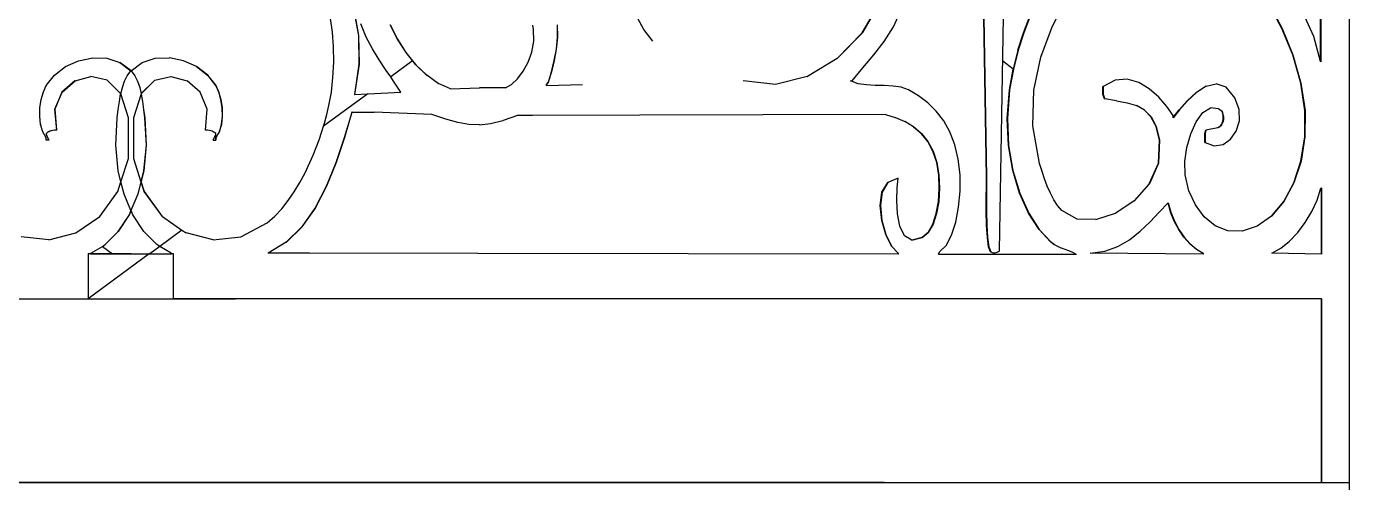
# Model space of a CAD drawing. Header units: inches. Extents: x 1397 to 20304, y -27267 to -746.
# Drawn here: x 14240.91 to 14258.23, y -23861.76 to -23855.78 of the extents above; entities that cross this region are included whole.
import ezdxf

# ---------------------------------------------------------------- set-up
doc = ezdxf.new("R2010")
doc.units = ezdxf.units.IN
doc.header["$LTSCALE"] = 17
doc.header["$MEASUREMENT"] = 0
doc.layers.add('25 BOT BAR', color=12, linetype='Continuous', lineweight=25)

msp = doc.modelspace()

# ---------------------------------------------------------------- linework, layer by layer
for p, q in [((14258.234, -23861.759), (14258.234, -23837.759)), ((14257.854, -23856.24), (14257.859, -23848.022)), ((14257.861, -23848.022), (14257.856, -23856.248)), ((14253.649, -23858.722), (14253.727, -23854.184)), ((14253.478, -23857.756), (14253.433, -23855.019)), ((14253.436, -23855.019), (14253.481, -23857.756)), ((14251.854, -23855.865), (14252.1, -23855.444)), ((14252.102, -23855.444), (14251.856, -23855.865)), ((14254.34, -23855.789), (14254.522, -23855.427)), ((14257.349, -23855.81), (14257.179, -23855.492)), ((14257.181, -23855.492), (14257.351, -23855.81)), ((14244.916, -23855.857), (14244.888, -23855.676)), ((14245.195, -23855.554), (14245.257, -23855.901)), ((14245.259, -23855.901), (14245.197, -23855.554)), ((14248.992, -23855.823), (14248.865, -23855.591)), ((14252.263, -23855.786), (14252.364, -23855.564)), ((14253.965, -23855.865), (14254.048, -23855.649)), ((14254.051, -23855.649), (14253.967, -23855.865)), ((14257.767, -23855.915), (14257.604, -23855.56)), ((14244.931, -23856.051), (14244.916, -23855.857)), ((14245.356, -23855.921), (14245.285, -23855.746)), ((14245.67, -23855.763), (14245.765, -23855.949)), ((14245.767, -23855.949), (14245.673, -23855.763)), ((14247.55, -23855.824), (14247.539, -23855.765)), ((14247.554, -23855.974), (14247.55, -23855.824)), ((14247.86, -23855.763), (14247.861, -23855.922)), ((14247.863, -23855.922), (14247.863, -23855.763)), ((14249.112, -23855.975), (14248.992, -23855.823)), ((14252.14, -23855.979), (14252.263, -23855.786)), ((14254.191, -23856.186), (14254.34, -23855.789)), ((14257.349, -23855.81), (14257.351, -23855.81)), ((14257.49, -23856.155), (14257.349, -23855.81)), ((14257.351, -23855.81), (14257.492, -23856.155)), ((14245.257, -23855.901), (14245.259, -23855.901)), ((14245.257, -23855.901), (14245.264, -23856.276)), ((14245.266, -23856.276), (14245.259, -23855.901)), ((14245.438, -23856.077), (14245.356, -23855.921)), ((14245.765, -23855.949), (14245.767, -23855.949)), ((14245.765, -23855.949), (14245.877, -23856.125)), ((14245.88, -23856.125), (14245.767, -23855.949)), ((14247.528, -23856.118), (14247.554, -23855.974)), ((14247.861, -23855.922), (14247.846, -23856.078)), ((14247.848, -23856.078), (14247.863, -23855.922)), ((14247.861, -23855.922), (14247.863, -23855.922)), ((14251.523, -23856.204), (14251.854, -23855.865)), ((14251.856, -23855.865), (14251.525, -23856.204)), ((14251.854, -23855.865), (14251.856, -23855.865)), ((14252.003, -23856.155), (14252.14, -23855.979)), ((14253.891, -23856.095), (14253.965, -23855.865)), ((14253.967, -23855.865), (14253.894, -23856.095)), ((14253.965, -23855.865), (14253.967, -23855.865)), ((14257.854, -23856.24), (14257.767, -23855.915)), ((14241.592, -23856.231), (14241.776, -23856.192)), ((14241.778, -23856.192), (14241.776, -23856.192)), ((14241.778, -23856.192), (14241.96, -23856.198)), ((14241.962, -23856.198), (14241.96, -23856.198)), ((14241.962, -23856.198), (14242.131, -23856.254)), ((14242.423, -23856.254), (14242.595, -23856.198)), ((14242.595, -23856.198), (14242.779, -23856.192)), ((14242.779, -23856.192), (14242.781, -23856.192)), ((14242.963, -23856.231), (14242.781, -23856.192)), ((14244.933, -23856.252), (14244.931, -23856.051)), ((14245.526, -23856.221), (14245.438, -23856.077)), ((14245.877, -23856.125), (14245.88, -23856.125)), ((14245.877, -23856.125), (14245.965, -23856.234)), ((14246.008, -23856.285), (14245.88, -23856.125)), ((14247.48, -23856.251), (14247.528, -23856.118)), ((14247.846, -23856.078), (14247.818, -23856.23)), ((14247.82, -23856.23), (14247.848, -23856.078)), ((14247.846, -23856.078), (14247.848, -23856.078)), ((14251.523, -23856.204), (14251.135, -23856.437)), ((14251.523, -23856.204), (14251.525, -23856.204)), ((14251.86, -23856.324), (14252.003, -23856.155)), ((14253.891, -23856.095), (14253.83, -23856.344)), ((14253.894, -23856.095), (14253.832, -23856.344)), ((14253.891, -23856.095), (14253.894, -23856.095)), ((14254.099, -23856.618), (14254.191, -23856.186)), ((14257.49, -23856.155), (14257.492, -23856.155)), ((14257.596, -23856.526), (14257.49, -23856.155)), ((14257.492, -23856.155), (14257.598, -23856.526)), ((14241.275, -23856.419), (14241.42, -23856.308)), ((14241.42, -23856.308), (14241.592, -23856.231)), ((14242.133, -23856.254), (14242.131, -23856.254)), ((14242.131, -23856.254), (14242.277, -23856.365)), ((14242.278, -23856.364), (14242.133, -23856.254)), ((14242.229, -23856.429), (14242.277, -23856.365)), ((14242.277, -23856.365), (14242.278, -23856.365)), ((14242.278, -23856.364), (14242.423, -23856.254)), ((14242.278, -23856.365), (14242.278, -23856.364)), ((14242.278, -23856.365), (14242.326, -23856.429)), ((14242.963, -23856.231), (14242.965, -23856.231)), ((14243.134, -23856.308), (14242.965, -23856.231)), ((14243.134, -23856.308), (14243.136, -23856.308)), ((14243.134, -23856.308), (14243.28, -23856.419)), ((14243.282, -23856.419), (14243.136, -23856.308)), ((14244.922, -23856.452), (14244.933, -23856.252)), ((14245.264, -23856.276), (14245.205, -23856.673)), ((14245.207, -23856.673), (14245.266, -23856.276)), ((14245.264, -23856.276), (14245.266, -23856.276)), ((14245.62, -23856.359), (14245.526, -23856.221)), ((14245.679, -23856.444), (14245.62, -23856.359)), ((14245.965, -23856.234), (14245.679, -23856.444)), ((14245.965, -23856.234), (14246.006, -23856.285)), ((14246.006, -23856.285), (14246.008, -23856.285)), ((14246.006, -23856.285), (14246.148, -23856.421)), ((14246.15, -23856.421), (14246.008, -23856.285)), ((14247.338, -23856.467), (14247.414, -23856.369)), ((14247.414, -23856.369), (14247.48, -23856.251)), ((14247.782, -23856.375), (14247.74, -23856.512)), ((14247.743, -23856.512), (14247.784, -23856.375)), ((14247.818, -23856.23), (14247.782, -23856.375)), ((14247.782, -23856.375), (14247.784, -23856.375)), ((14247.784, -23856.375), (14247.82, -23856.23)), ((14247.818, -23856.23), (14247.82, -23856.23)), ((14251.719, -23856.497), (14251.86, -23856.324)), ((14253.831, -23856.34), (14253.692, -23856.236)), ((14253.781, -23856.614), (14253.83, -23856.344)), ((14253.832, -23856.344), (14253.783, -23856.614)), ((14253.83, -23856.344), (14253.832, -23856.344)), ((14257.856, -23856.248), (14257.854, -23856.24)), ((14241.13, -23856.639), (14241.167, -23856.556)), ((14241.167, -23856.556), (14241.275, -23856.419)), ((14241.543, -23856.495), (14241.372, -23856.644)), ((14241.374, -23856.644), (14241.545, -23856.495)), ((14241.545, -23856.495), (14241.543, -23856.495)), ((14241.545, -23856.495), (14241.753, -23856.436)), ((14241.966, -23856.485), (14241.753, -23856.436)), ((14242.142, -23856.66), (14241.966, -23856.485)), ((14242.164, -23856.582), (14242.192, -23856.501)), ((14242.192, -23856.501), (14242.229, -23856.429)), ((14242.326, -23856.429), (14242.362, -23856.501)), ((14242.362, -23856.501), (14242.391, -23856.582)), ((14242.589, -23856.485), (14242.412, -23856.66)), ((14242.415, -23856.66), (14242.591, -23856.485)), ((14242.589, -23856.485), (14242.591, -23856.485)), ((14242.591, -23856.485), (14242.801, -23856.436)), ((14242.801, -23856.436), (14243.011, -23856.495)), ((14243.182, -23856.644), (14243.011, -23856.495)), ((14243.28, -23856.419), (14243.282, -23856.419)), ((14243.28, -23856.419), (14243.387, -23856.556)), ((14243.389, -23856.556), (14243.282, -23856.419)), ((14243.387, -23856.556), (14243.425, -23856.639)), ((14243.387, -23856.556), (14243.389, -23856.556)), ((14243.427, -23856.639), (14243.389, -23856.556)), ((14244.901, -23856.643), (14244.922, -23856.452)), ((14245.716, -23856.498), (14245.679, -23856.444)), ((14245.811, -23856.644), (14245.716, -23856.498)), ((14246.148, -23856.421), (14246.15, -23856.421)), ((14246.301, -23856.529), (14246.15, -23856.421)), ((14246.301, -23856.529), (14246.303, -23856.529)), ((14246.461, -23856.6), (14246.303, -23856.529)), ((14247.18, -23856.585), (14247.258, -23856.541)), ((14247.258, -23856.541), (14247.338, -23856.467)), ((14247.74, -23856.512), (14247.718, -23856.541)), ((14247.718, -23856.541), (14247.718, -23856.556)), ((14247.718, -23856.541), (14247.72, -23856.541)), ((14247.718, -23856.556), (14247.72, -23856.556)), ((14247.72, -23856.541), (14247.743, -23856.512)), ((14247.72, -23856.556), (14247.72, -23856.541)), ((14247.72, -23856.556), (14248.19, -23856.545)), ((14247.74, -23856.512), (14247.743, -23856.512)), ((14250.716, -23856.543), (14250.294, -23856.497)), ((14251.133, -23856.437), (14250.716, -23856.543)), ((14251.133, -23856.437), (14251.135, -23856.437)), ((14251.798, -23856.532), (14251.697, -23856.497)), ((14251.697, -23856.497), (14251.719, -23856.497)), ((14251.908, -23856.549), (14251.798, -23856.532)), ((14252.024, -23856.555), (14251.908, -23856.549)), ((14252.141, -23856.558), (14252.024, -23856.555)), ((14255.165, -23856.486), (14255.006, -23856.57)), ((14255.165, -23856.486), (14255.167, -23856.486)), ((14255.322, -23856.472), (14255.167, -23856.486)), ((14255.322, -23856.472), (14255.324, -23856.472)), ((14255.473, -23856.515), (14255.324, -23856.472)), ((14255.611, -23856.598), (14255.473, -23856.515)), ((14256.358, -23856.564), (14256.487, -23856.533)), ((14256.487, -23856.533), (14256.489, -23856.533)), ((14256.487, -23856.533), (14256.488, -23856.534)), ((14256.617, -23856.577), (14256.489, -23856.533)), ((14257.649, -23856.885), (14257.596, -23856.526)), ((14257.596, -23856.526), (14257.598, -23856.526)), ((14257.598, -23856.526), (14257.651, -23856.885)), ((14241.102, -23856.739), (14241.13, -23856.639)), ((14241.372, -23856.644), (14241.279, -23856.866)), ((14241.281, -23856.866), (14241.374, -23856.644)), ((14241.374, -23856.644), (14241.372, -23856.644)), ((14242.125, -23856.767), (14242.142, -23856.671)), ((14242.144, -23856.665), (14242.142, -23856.66)), ((14242.142, -23856.671), (14242.144, -23856.665)), ((14242.144, -23856.665), (14242.164, -23856.582)), ((14242.244, -23856.98), (14242.144, -23856.665)), ((14242.411, -23856.665), (14242.31, -23856.98)), ((14242.391, -23856.582), (14242.411, -23856.665)), ((14242.412, -23856.661), (14242.411, -23856.665)), ((14242.411, -23856.665), (14242.412, -23856.669)), ((14242.412, -23856.66), (14242.415, -23856.66)), ((14242.412, -23856.66), (14242.412, -23856.661)), ((14242.413, -23856.665), (14242.412, -23856.661)), ((14242.412, -23856.669), (14242.413, -23856.665)), ((14242.412, -23856.669), (14242.412, -23856.671)), ((14242.412, -23856.671), (14242.429, -23856.767)), ((14242.414, -23856.671), (14242.412, -23856.671)), ((14242.413, -23856.665), (14242.415, -23856.66)), ((14242.414, -23856.671), (14242.413, -23856.665)), ((14242.431, -23856.767), (14242.414, -23856.671)), ((14243.275, -23856.866), (14243.182, -23856.644)), ((14243.425, -23856.639), (14243.427, -23856.639)), ((14243.425, -23856.639), (14243.453, -23856.739)), ((14243.455, -23856.739), (14243.427, -23856.639)), ((14245.379, -23856.664), (14244.797, -23857.091)), ((14244.868, -23856.819), (14244.901, -23856.643)), ((14245.205, -23856.673), (14245.207, -23856.673)), ((14245.207, -23856.673), (14245.379, -23856.664)), ((14245.379, -23856.664), (14245.381, -23856.664)), ((14245.381, -23856.664), (14245.811, -23856.644)), ((14246.461, -23856.6), (14246.843, -23856.585)), ((14247.18, -23856.585), (14246.843, -23856.585)), ((14252.256, -23856.563), (14252.141, -23856.558)), ((14252.363, -23856.58), (14252.256, -23856.563)), ((14252.46, -23856.614), (14252.363, -23856.58)), ((14252.591, -23856.691), (14252.46, -23856.614)), ((14252.713, -23856.783), (14252.591, -23856.691)), ((14253.751, -23856.988), (14253.781, -23856.614)), ((14253.783, -23856.614), (14253.753, -23856.988)), ((14253.781, -23856.614), (14253.783, -23856.614)), ((14254.086, -23857.083), (14254.099, -23856.618)), ((14255.004, -23856.57), (14255.006, -23856.57)), ((14255.004, -23856.673), (14255.004, -23856.57)), ((14255.004, -23856.673), (14255.006, -23856.673)), ((14255.027, -23856.731), (14255.004, -23856.673)), ((14255.006, -23856.57), (14255.006, -23856.673)), ((14255.006, -23856.673), (14255.029, -23856.731)), ((14255.735, -23856.709), (14255.611, -23856.598)), ((14255.841, -23856.831), (14255.735, -23856.709)), ((14256.108, -23856.758), (14256.227, -23856.646)), ((14256.23, -23856.646), (14256.11, -23856.758)), ((14256.227, -23856.646), (14256.23, -23856.646)), ((14256.356, -23856.564), (14256.23, -23856.646)), ((14256.356, -23856.564), (14256.358, -23856.564)), ((14256.734, -23856.717), (14256.617, -23856.577)), ((14256.79, -23856.87), (14256.734, -23856.717)), ((14241.082, -23856.96), (14241.085, -23856.848)), ((14241.085, -23856.848), (14241.102, -23856.739)), ((14241.281, -23856.866), (14241.279, -23856.866)), ((14241.279, -23856.866), (14241.302, -23857.141)), ((14241.304, -23857.141), (14241.281, -23856.866)), ((14242.097, -23856.98), (14242.111, -23856.87)), ((14242.111, -23856.87), (14242.125, -23856.767)), ((14242.429, -23856.767), (14242.443, -23856.87)), ((14242.431, -23856.767), (14242.429, -23856.767)), ((14242.446, -23856.87), (14242.431, -23856.767)), ((14242.443, -23856.87), (14242.457, -23856.98)), ((14242.446, -23856.87), (14242.443, -23856.87)), ((14242.46, -23856.98), (14242.446, -23856.87)), ((14243.253, -23857.141), (14243.275, -23856.866)), ((14243.453, -23856.739), (14243.455, -23856.739)), ((14243.453, -23856.739), (14243.469, -23856.848)), ((14243.471, -23856.848), (14243.455, -23856.739)), ((14243.469, -23856.848), (14243.471, -23856.848)), ((14243.469, -23856.848), (14243.473, -23856.96)), ((14243.475, -23856.96), (14243.471, -23856.848)), ((14244.841, -23856.935), (14244.868, -23856.819)), ((14252.823, -23856.892), (14252.713, -23856.783)), ((14252.92, -23857.019), (14252.823, -23856.892)), ((14255.027, -23856.731), (14255.029, -23856.731)), ((14255.181, -23856.757), (14255.029, -23856.731)), ((14255.181, -23856.757), (14255.184, -23856.757)), ((14255.184, -23856.757), (14255.321, -23856.783)), ((14255.321, -23856.783), (14255.323, -23856.783)), ((14255.323, -23856.783), (14255.443, -23856.82)), ((14255.443, -23856.82), (14255.445, -23856.82)), ((14255.548, -23856.878), (14255.445, -23856.82)), ((14255.548, -23856.878), (14255.55, -23856.878)), ((14255.634, -23856.966), (14255.548, -23856.878)), ((14255.55, -23856.878), (14255.636, -23856.966)), ((14255.926, -23856.951), (14255.841, -23856.831)), ((14256.007, -23856.876), (14255.926, -23856.98)), ((14255.926, -23856.977), (14256.005, -23856.876)), ((14256.005, -23856.876), (14256.108, -23856.758)), ((14256.005, -23856.876), (14256.007, -23856.876)), ((14256.11, -23856.758), (14256.007, -23856.876)), ((14256.108, -23856.758), (14256.11, -23856.758)), ((14256.315, -23856.912), (14256.414, -23856.85)), ((14256.519, -23856.863), (14256.414, -23856.85)), ((14256.519, -23856.863), (14256.521, -23856.863)), ((14256.521, -23856.863), (14256.564, -23856.892)), ((14256.564, -23856.892), (14256.566, -23856.892)), ((14256.569, -23856.913), (14256.564, -23856.892)), ((14256.566, -23856.892), (14256.571, -23856.913)), ((14256.792, -23857.02), (14256.79, -23856.87)), ((14257.647, -23857.228), (14257.649, -23856.885)), ((14257.649, -23856.885), (14257.651, -23856.885)), ((14257.651, -23856.885), (14257.649, -23857.228)), ((14241.093, -23857.068), (14241.082, -23856.96)), ((14241.121, -23857.165), (14241.093, -23857.068)), ((14241.095, -23857.069), (14241.096, -23857.07)), ((14242.078, -23857.34), (14242.097, -23856.98)), ((14242.243, -23857.511), (14242.244, -23856.98)), ((14242.31, -23856.98), (14242.312, -23857.511)), ((14242.46, -23856.98), (14242.457, -23856.98)), ((14242.457, -23856.98), (14242.477, -23857.34)), ((14242.479, -23857.34), (14242.46, -23856.98)), ((14243.462, -23857.068), (14243.434, -23857.165)), ((14243.436, -23857.165), (14243.464, -23857.068)), ((14243.473, -23856.96), (14243.462, -23857.068)), ((14243.462, -23857.068), (14243.464, -23857.068)), ((14243.464, -23857.068), (14243.475, -23856.96)), ((14243.473, -23856.96), (14243.475, -23856.96)), ((14244.797, -23857.091), (14244.81, -23857.048)), ((14244.81, -23857.048), (14244.841, -23856.935)), ((14245.171, -23856.907), (14245.073, -23857.238)), ((14245.075, -23857.238), (14245.173, -23856.907)), ((14245.173, -23856.907), (14245.171, -23856.907)), ((14245.173, -23856.907), (14245.463, -23856.907)), ((14246.215, -23856.936), (14245.463, -23856.907)), ((14246.4, -23856.998), (14246.215, -23856.936)), ((14246.559, -23857.042), (14246.4, -23856.998)), ((14246.702, -23857.067), (14246.559, -23857.042)), ((14246.84, -23857.071), (14246.702, -23857.067)), ((14246.84, -23857.071), (14246.842, -23857.071)), ((14246.842, -23857.071), (14246.985, -23857.054)), ((14246.985, -23857.054), (14246.987, -23857.054)), ((14246.987, -23857.054), (14247.146, -23857.015)), ((14247.146, -23857.015), (14247.149, -23857.015)), ((14247.337, -23856.951), (14247.149, -23857.015)), ((14252.157, -23856.936), (14247.332, -23856.951)), ((14247.337, -23856.951), (14247.339, -23856.951)), ((14247.534, -23856.95), (14247.339, -23856.951)), ((14252.157, -23856.936), (14252.285, -23856.975)), ((14252.285, -23856.975), (14252.288, -23856.975)), ((14252.288, -23856.975), (14252.409, -23857.029)), ((14252.409, -23857.029), (14252.411, -23857.029)), ((14252.523, -23857.099), (14252.411, -23857.029)), ((14253.001, -23857.165), (14252.92, -23857.019)), ((14253.751, -23856.988), (14253.753, -23856.988)), ((14253.767, -23857.342), (14253.751, -23856.988)), ((14253.753, -23856.988), (14253.769, -23857.342)), ((14255.634, -23856.966), (14255.636, -23856.966)), ((14255.7, -23857.094), (14255.634, -23856.966)), ((14255.636, -23856.966), (14255.702, -23857.094)), ((14255.926, -23856.977), (14255.926, -23856.951)), ((14255.926, -23856.98), (14255.926, -23856.977)), ((14256.156, -23857.188), (14256.227, -23857.03)), ((14256.227, -23857.03), (14256.315, -23856.912)), ((14256.545, -23857.084), (14256.553, -23857.073)), ((14256.556, -23857.073), (14256.547, -23857.084)), ((14256.553, -23857.073), (14256.561, -23857.061)), ((14256.553, -23857.073), (14256.556, -23857.073)), ((14256.563, -23857.061), (14256.556, -23857.073)), ((14256.561, -23857.061), (14256.568, -23857.045)), ((14256.561, -23857.061), (14256.563, -23857.061)), ((14256.57, -23857.045), (14256.563, -23857.061)), ((14256.568, -23857.045), (14256.575, -23857.024)), ((14256.568, -23857.045), (14256.57, -23857.045)), ((14256.569, -23856.913), (14256.571, -23856.913)), ((14256.574, -23856.932), (14256.569, -23856.913)), ((14256.577, -23857.024), (14256.57, -23857.045)), ((14256.571, -23856.913), (14256.576, -23856.932)), ((14256.574, -23856.932), (14256.576, -23856.932)), ((14256.578, -23856.95), (14256.574, -23856.932)), ((14256.575, -23857.024), (14256.58, -23857.003)), ((14256.575, -23857.024), (14256.577, -23857.024)), ((14256.576, -23856.932), (14256.58, -23856.95)), ((14256.582, -23857.003), (14256.577, -23857.024)), ((14256.578, -23856.95), (14256.58, -23856.95)), ((14256.581, -23856.967), (14256.578, -23856.95)), ((14256.58, -23856.95), (14256.583, -23856.967)), ((14256.58, -23857.003), (14256.581, -23856.984)), ((14256.58, -23857.003), (14256.582, -23857.003)), ((14256.581, -23856.967), (14256.583, -23856.967)), ((14256.581, -23856.984), (14256.581, -23856.967)), ((14256.581, -23856.984), (14256.584, -23856.984)), ((14256.584, -23856.984), (14256.582, -23857.003)), ((14256.583, -23856.967), (14256.584, -23856.984)), ((14256.751, -23857.154), (14256.792, -23857.02)), ((14241.167, -23857.244), (14241.121, -23857.165)), ((14241.169, -23857.185), (14241.167, -23857.185)), ((14241.167, -23857.185), (14241.167, -23857.2)), ((14241.169, -23857.2), (14241.167, -23857.2)), ((14241.167, -23857.2), (14241.201, -23857.273)), ((14241.167, -23857.273), (14241.167, -23857.244)), ((14241.169, -23857.185), (14241.184, -23857.174)), ((14241.169, -23857.2), (14241.169, -23857.185)), ((14241.203, -23857.273), (14241.169, -23857.2)), ((14241.186, -23857.174), (14241.184, -23857.174)), ((14241.199, -23857.164), (14241.186, -23857.174)), ((14241.201, -23857.164), (14241.199, -23857.164)), ((14241.215, -23857.156), (14241.201, -23857.164)), ((14241.217, -23857.156), (14241.215, -23857.156)), ((14241.232, -23857.15), (14241.217, -23857.156)), ((14241.235, -23857.15), (14241.232, -23857.15)), ((14241.252, -23857.145), (14241.235, -23857.15)), ((14241.254, -23857.145), (14241.252, -23857.145)), ((14241.275, -23857.142), (14241.254, -23857.145)), ((14241.277, -23857.142), (14241.275, -23857.142)), ((14241.302, -23857.141), (14241.277, -23857.142)), ((14241.304, -23857.141), (14241.302, -23857.141)), ((14243.28, -23857.142), (14243.253, -23857.141)), ((14243.302, -23857.145), (14243.28, -23857.142)), ((14243.322, -23857.15), (14243.302, -23857.145)), ((14243.339, -23857.156), (14243.322, -23857.15)), ((14243.355, -23857.164), (14243.339, -23857.156)), ((14243.354, -23857.273), (14243.387, -23857.2)), ((14243.371, -23857.174), (14243.355, -23857.164)), ((14243.387, -23857.185), (14243.371, -23857.174)), ((14243.434, -23857.165), (14243.387, -23857.244)), ((14243.387, -23857.2), (14243.387, -23857.185)), ((14243.387, -23857.244), (14243.389, -23857.244)), ((14243.387, -23857.244), (14243.387, -23857.273)), ((14243.389, -23857.244), (14243.436, -23857.165)), ((14243.389, -23857.273), (14243.389, -23857.244)), ((14243.434, -23857.165), (14243.436, -23857.165)), ((14244.742, -23857.266), (14244.777, -23857.159)), ((14244.777, -23857.159), (14244.797, -23857.091)), ((14245.073, -23857.238), (14244.963, -23857.565)), ((14244.965, -23857.565), (14245.075, -23857.238)), ((14245.073, -23857.238), (14245.075, -23857.238)), ((14252.624, -23857.186), (14252.523, -23857.099)), ((14252.523, -23857.099), (14252.525, -23857.099)), ((14252.525, -23857.099), (14252.627, -23857.186)), ((14252.624, -23857.186), (14252.627, -23857.186)), ((14252.711, -23857.292), (14252.624, -23857.186)), ((14252.627, -23857.186), (14252.713, -23857.292)), ((14253.065, -23857.332), (14253.001, -23857.165)), ((14254.176, -23857.58), (14254.086, -23857.083)), ((14255.7, -23857.094), (14255.702, -23857.094)), ((14255.745, -23857.273), (14255.7, -23857.094)), ((14255.702, -23857.094), (14255.747, -23857.273)), ((14256.105, -23857.368), (14256.156, -23857.188)), ((14256.339, -23857.185), (14256.351, -23857.141)), ((14256.339, -23857.185), (14256.342, -23857.185)), ((14256.339, -23857.302), (14256.339, -23857.185)), ((14256.353, -23857.141), (14256.342, -23857.185)), ((14256.342, -23857.185), (14256.342, -23857.302)), ((14256.351, -23857.141), (14256.353, -23857.141)), ((14256.508, -23857.112), (14256.353, -23857.141)), ((14256.508, -23857.112), (14256.51, -23857.112)), ((14256.523, -23857.102), (14256.51, -23857.112)), ((14256.523, -23857.102), (14256.535, -23857.093)), ((14256.523, -23857.102), (14256.525, -23857.102)), ((14256.538, -23857.093), (14256.525, -23857.102)), ((14256.535, -23857.093), (14256.545, -23857.084)), ((14256.535, -23857.093), (14256.538, -23857.093)), ((14256.547, -23857.084), (14256.538, -23857.093)), ((14256.545, -23857.084), (14256.547, -23857.084)), ((14256.676, -23857.261), (14256.751, -23857.154)), ((14257.596, -23857.546), (14257.647, -23857.228)), ((14257.649, -23857.228), (14257.599, -23857.546)), ((14257.647, -23857.228), (14257.649, -23857.228)), ((14241.201, -23857.273), (14241.167, -23857.273)), ((14241.203, -23857.273), (14241.201, -23857.273)), ((14242.11, -23857.676), (14242.078, -23857.34)), ((14242.477, -23857.34), (14242.444, -23857.676)), ((14242.447, -23857.676), (14242.479, -23857.34)), ((14242.479, -23857.34), (14242.477, -23857.34)), ((14243.354, -23857.273), (14243.387, -23857.273)), ((14243.387, -23857.273), (14243.389, -23857.273)), ((14244.664, -23857.47), (14244.704, -23857.37)), ((14244.704, -23857.37), (14244.742, -23857.266)), ((14252.711, -23857.292), (14252.713, -23857.292)), ((14252.779, -23857.418), (14252.711, -23857.292)), ((14252.713, -23857.292), (14252.782, -23857.418)), ((14252.779, -23857.418), (14252.782, -23857.418)), ((14252.828, -23857.566), (14252.779, -23857.418)), ((14252.782, -23857.418), (14252.83, -23857.566)), ((14253.11, -23857.522), (14253.065, -23857.332)), ((14253.767, -23857.342), (14253.769, -23857.342)), ((14253.824, -23857.672), (14253.767, -23857.342)), ((14253.769, -23857.342), (14253.826, -23857.672)), ((14255.732, -23857.575), (14255.745, -23857.273)), ((14255.747, -23857.273), (14255.734, -23857.575)), ((14255.745, -23857.273), (14255.747, -23857.273)), ((14256.079, -23857.554), (14256.105, -23857.368)), ((14256.339, -23857.302), (14256.342, -23857.302)), ((14256.342, -23857.302), (14256.46, -23857.347)), ((14256.46, -23857.347), (14256.462, -23857.347)), ((14256.462, -23857.347), (14256.577, -23857.329)), ((14256.577, -23857.329), (14256.676, -23857.261)), ((14242.146, -23857.819), (14242.243, -23857.511)), ((14242.312, -23857.511), (14242.408, -23857.819)), ((14244.557, -23857.7), (14244.621, -23857.566)), ((14244.621, -23857.566), (14244.664, -23857.47)), ((14244.963, -23857.565), (14244.836, -23857.877)), ((14244.838, -23857.877), (14244.965, -23857.565)), ((14244.963, -23857.565), (14244.965, -23857.565)), ((14252.828, -23857.566), (14252.83, -23857.566)), ((14252.854, -23857.73), (14252.828, -23857.566)), ((14252.83, -23857.566), (14252.857, -23857.73)), ((14253.133, -23857.727), (14253.11, -23857.522)), ((14254.207, -23857.682), (14254.176, -23857.58)), ((14255.612, -23857.844), (14255.732, -23857.575)), ((14255.734, -23857.575), (14255.614, -23857.844)), ((14255.732, -23857.575), (14255.734, -23857.575)), ((14256.083, -23857.727), (14256.079, -23857.554)), ((14257.503, -23857.832), (14257.596, -23857.546)), ((14257.599, -23857.546), (14257.505, -23857.832)), ((14257.596, -23857.546), (14257.599, -23857.546)), ((14242.146, -23857.819), (14242.11, -23857.676)), ((14242.444, -23857.676), (14242.409, -23857.816)), ((14242.411, -23857.819), (14242.447, -23857.676)), ((14242.447, -23857.676), (14242.444, -23857.676)), ((14244.488, -23857.829), (14244.557, -23857.7)), ((14252.854, -23857.73), (14252.857, -23857.73)), ((14252.862, -23857.902), (14252.854, -23857.73)), ((14252.857, -23857.73), (14252.864, -23857.902)), ((14253.134, -23857.94), (14253.133, -23857.727)), ((14253.478, -23857.756), (14253.481, -23857.756)), ((14253.478, -23857.871), (14253.478, -23857.756)), ((14253.481, -23857.756), (14253.48, -23857.871)), ((14253.824, -23857.672), (14253.826, -23857.672)), ((14253.914, -23857.969), (14253.824, -23857.672)), ((14253.826, -23857.672), (14253.916, -23857.969)), ((14254.24, -23857.781), (14254.207, -23857.682)), ((14256.131, -23857.935), (14256.083, -23857.727)), ((14242.107, -23857.945), (14242.146, -23857.819)), ((14242.187, -23857.981), (14242.146, -23857.819)), ((14242.408, -23857.819), (14242.368, -23857.981)), ((14242.409, -23857.816), (14242.408, -23857.819)), ((14242.408, -23857.819), (14242.41, -23857.823)), ((14242.411, -23857.819), (14242.409, -23857.816)), ((14242.41, -23857.823), (14242.411, -23857.819)), ((14242.41, -23857.823), (14242.448, -23857.945)), ((14242.45, -23857.945), (14242.411, -23857.819)), ((14244.415, -23857.951), (14244.488, -23857.829)), ((14244.836, -23857.877), (14244.689, -23858.162)), ((14244.691, -23858.162), (14244.838, -23857.877)), ((14244.836, -23857.877), (14244.838, -23857.877)), ((14252.111, -23857.956), (14252.186, -23857.827)), ((14252.188, -23857.827), (14252.114, -23857.956)), ((14252.186, -23857.827), (14252.188, -23857.827)), ((14252.323, -23857.771), (14252.188, -23857.827)), ((14252.304, -23858.06), (14252.309, -23857.896)), ((14252.309, -23857.896), (14252.325, -23857.771)), ((14252.323, -23857.771), (14252.323, -23857.772)), ((14252.323, -23857.771), (14252.325, -23857.771)), ((14252.852, -23858.074), (14252.862, -23857.902)), ((14252.864, -23857.902), (14252.854, -23858.074)), ((14252.862, -23857.902), (14252.864, -23857.902)), ((14253.115, -23858.151), (14253.134, -23857.94)), ((14253.477, -23858.027), (14253.478, -23857.871)), ((14253.478, -23857.871), (14253.48, -23857.871)), ((14253.48, -23857.871), (14253.479, -23858.027)), ((14254.276, -23857.877), (14254.24, -23857.781)), ((14254.316, -23857.968), (14254.276, -23857.877)), ((14255.415, -23858.067), (14255.612, -23857.844)), ((14255.614, -23857.844), (14255.417, -23858.067)), ((14255.612, -23857.844), (14255.614, -23857.844)), ((14256.215, -23858.122), (14256.131, -23857.935)), ((14257.372, -23858.075), (14257.503, -23857.832)), ((14257.505, -23857.832), (14257.374, -23858.075)), ((14257.503, -23857.832), (14257.505, -23857.832)), ((14257.808, -23858.057), (14257.856, -23857.902)), ((14257.865, -23857.902), (14257.856, -23857.902)), ((14257.867, -23857.902), (14257.865, -23857.902)), ((14257.865, -23858.766), (14257.865, -23857.902)), ((14257.867, -23857.902), (14257.867, -23858.766)), ((14241.868, -23858.274), (14242.107, -23857.945)), ((14242.277, -23858.193), (14242.187, -23857.981)), ((14242.368, -23857.981), (14242.277, -23858.193)), ((14242.448, -23857.945), (14242.687, -23858.274)), ((14242.448, -23857.945), (14242.45, -23857.945)), ((14242.689, -23858.274), (14242.45, -23857.945)), ((14244.252, -23858.171), (14244.337, -23858.065)), ((14244.337, -23858.065), (14244.415, -23857.951)), ((14252.089, -23858.13), (14252.111, -23857.956)), ((14252.114, -23857.956), (14252.091, -23858.13)), ((14252.111, -23857.956), (14252.114, -23857.956)), ((14252.314, -23858.238), (14252.304, -23858.06)), ((14252.823, -23858.234), (14252.852, -23858.074)), ((14252.854, -23858.074), (14252.825, -23858.234)), ((14252.852, -23858.074), (14252.854, -23858.074)), ((14253.477, -23858.205), (14253.477, -23858.027)), ((14253.477, -23858.027), (14253.479, -23858.027)), ((14253.479, -23858.027), (14253.479, -23858.205)), ((14253.914, -23857.969), (14253.916, -23857.969)), ((14254.031, -23858.228), (14253.914, -23857.969)), ((14253.916, -23857.969), (14254.034, -23858.228)), ((14254.361, -23858.053), (14254.316, -23857.968)), ((14254.411, -23858.129), (14254.361, -23858.053)), ((14255.415, -23858.067), (14255.173, -23858.229)), ((14255.415, -23858.067), (14255.417, -23858.067)), ((14255.742, -23858.216), (14255.857, -23858.095)), ((14255.857, -23858.095), (14255.859, -23858.093)), ((14255.891, -23858.215), (14255.857, -23858.095)), ((14255.859, -23858.093), (14255.893, -23858.215)), ((14257.211, -23858.268), (14257.372, -23858.075)), ((14257.374, -23858.075), (14257.213, -23858.268)), ((14257.372, -23858.075), (14257.374, -23858.075)), ((14257.74, -23858.208), (14257.808, -23858.057)), ((14241.556, -23858.488), (14241.868, -23858.274)), ((14242.253, -23858.249), (14242.108, -23858.471)), ((14242.11, -23858.471), (14242.256, -23858.249)), ((14242.277, -23858.193), (14242.253, -23858.249)), ((14242.256, -23858.249), (14242.253, -23858.249)), ((14242.256, -23858.249), (14242.278, -23858.196)), ((14242.278, -23858.196), (14242.277, -23858.193)), ((14242.301, -23858.249), (14242.278, -23858.196)), ((14242.447, -23858.471), (14242.301, -23858.249)), ((14242.687, -23858.274), (14242.689, -23858.274)), ((14242.689, -23858.274), (14242.945, -23858.451)), ((14244.06, -23858.356), (14244.16, -23858.269)), ((14244.16, -23858.269), (14244.252, -23858.171)), ((14244.689, -23858.162), (14244.515, -23858.41)), ((14244.517, -23858.41), (14244.691, -23858.162)), ((14244.689, -23858.162), (14244.691, -23858.162)), ((14252.089, -23858.13), (14252.091, -23858.13)), ((14252.108, -23858.323), (14252.089, -23858.13)), ((14252.091, -23858.13), (14252.11, -23858.323)), ((14252.347, -23858.401), (14252.314, -23858.238)), ((14252.777, -23858.373), (14252.823, -23858.234)), ((14252.825, -23858.234), (14252.78, -23858.373)), ((14252.823, -23858.234), (14252.825, -23858.234)), ((14253.077, -23858.347), (14253.115, -23858.151)), ((14253.477, -23858.205), (14253.479, -23858.205)), ((14253.481, -23858.385), (14253.477, -23858.205)), ((14253.479, -23858.205), (14253.483, -23858.385)), ((14254.031, -23858.228), (14254.034, -23858.228)), ((14254.169, -23858.442), (14254.031, -23858.228)), ((14254.034, -23858.228), (14254.171, -23858.442)), ((14254.468, -23858.195), (14254.411, -23858.129)), ((14254.668, -23858.307), (14254.468, -23858.195)), ((14254.913, -23858.314), (14255.171, -23858.229)), ((14255.171, -23858.229), (14255.173, -23858.229)), ((14255.621, -23858.344), (14255.742, -23858.216)), ((14255.891, -23858.215), (14255.893, -23858.215)), ((14255.938, -23858.333), (14255.891, -23858.215)), ((14255.893, -23858.215), (14255.94, -23858.333)), ((14256.332, -23858.279), (14256.215, -23858.122)), ((14256.476, -23858.394), (14256.332, -23858.279)), ((14257.211, -23858.268), (14257.026, -23858.4)), ((14257.211, -23858.268), (14257.213, -23858.268)), ((14257.655, -23858.352), (14257.74, -23858.208)), ((14242.945, -23858.451), (14242.654, -23858.664)), ((14242.945, -23858.451), (14242.999, -23858.488)), ((14243.716, -23858.538), (14244.06, -23858.356)), ((14244.515, -23858.41), (14244.311, -23858.61)), ((14244.313, -23858.61), (14244.517, -23858.41)), ((14244.515, -23858.41), (14244.517, -23858.41)), ((14252.108, -23858.323), (14252.11, -23858.323)), ((14252.16, -23858.508), (14252.108, -23858.323)), ((14252.11, -23858.323), (14252.162, -23858.508)), ((14252.408, -23858.525), (14252.347, -23858.401)), ((14252.715, -23858.481), (14252.777, -23858.373)), ((14252.78, -23858.373), (14252.717, -23858.481)), ((14252.777, -23858.373), (14252.78, -23858.373)), ((14253.021, -23858.518), (14253.077, -23858.347)), ((14253.491, -23858.547), (14253.481, -23858.385)), ((14253.481, -23858.385), (14253.483, -23858.385)), ((14253.483, -23858.385), (14253.493, -23858.547)), ((14254.169, -23858.442), (14254.171, -23858.442)), ((14254.32, -23858.605), (14254.169, -23858.442)), ((14254.171, -23858.442), (14254.322, -23858.605)), ((14254.913, -23858.314), (14254.668, -23858.307)), ((14255.493, -23858.467), (14255.621, -23858.344)), ((14255.938, -23858.333), (14255.94, -23858.333)), ((14255.997, -23858.444), (14255.938, -23858.333)), ((14255.94, -23858.333), (14255.999, -23858.444)), ((14256.066, -23858.545), (14255.997, -23858.444)), ((14255.997, -23858.444), (14255.999, -23858.444)), ((14255.999, -23858.444), (14256.068, -23858.545)), ((14256.642, -23858.46), (14256.476, -23858.394)), ((14256.827, -23858.465), (14256.642, -23858.46)), ((14257.024, -23858.4), (14256.827, -23858.465)), ((14257.024, -23858.4), (14257.026, -23858.4)), ((14257.557, -23858.483), (14257.655, -23858.352)), ((14241.202, -23858.579), (14240.84, -23858.538)), ((14241.202, -23858.579), (14241.556, -23858.488)), ((14242.108, -23858.471), (14241.938, -23858.641)), ((14241.94, -23858.641), (14242.11, -23858.471)), ((14242.11, -23858.471), (14242.108, -23858.471)), ((14242.616, -23858.641), (14242.447, -23858.471)), ((14242.999, -23858.488), (14243.001, -23858.488)), ((14243.352, -23858.579), (14243.001, -23858.488)), ((14243.352, -23858.579), (14243.716, -23858.538)), ((14244.311, -23858.61), (14244.074, -23858.752)), ((14244.311, -23858.61), (14244.313, -23858.61)), ((14252.16, -23858.508), (14252.162, -23858.508)), ((14252.235, -23858.66), (14252.16, -23858.508)), ((14252.162, -23858.508), (14252.237, -23858.66)), ((14252.502, -23858.582), (14252.408, -23858.525)), ((14252.502, -23858.582), (14252.637, -23858.547)), ((14252.503, -23858.582), (14252.502, -23858.582)), ((14252.637, -23858.547), (14252.503, -23858.582)), ((14252.637, -23858.547), (14252.715, -23858.481)), ((14252.637, -23858.547), (14252.639, -23858.547)), ((14252.717, -23858.481), (14252.639, -23858.547)), ((14252.715, -23858.481), (14252.717, -23858.481)), ((14252.95, -23858.651), (14253.021, -23858.518)), ((14253.491, -23858.547), (14253.493, -23858.547)), ((14253.508, -23858.671), (14253.491, -23858.547)), ((14253.493, -23858.547), (14253.51, -23858.671)), ((14254.32, -23858.605), (14254.322, -23858.605)), ((14254.364, -23858.638), (14254.32, -23858.605)), ((14254.322, -23858.605), (14254.366, -23858.638)), ((14255.201, -23858.668), (14255.354, -23858.578)), ((14255.354, -23858.578), (14255.493, -23858.467)), ((14256.066, -23858.545), (14256.068, -23858.545)), ((14256.143, -23858.632), (14256.066, -23858.545)), ((14256.068, -23858.545), (14256.145, -23858.632)), ((14256.143, -23858.632), (14256.145, -23858.632)), ((14256.227, -23858.702), (14256.143, -23858.632)), ((14256.145, -23858.632), (14256.23, -23858.702)), ((14257.334, -23858.688), (14257.449, -23858.597)), ((14257.449, -23858.597), (14257.557, -23858.483)), ((14241.717, -23858.759), (14241.717, -23859.352)), ((14241.717, -23858.759), (14241.751, -23858.759)), ((14242.517, -23858.764), (14241.717, -23859.352)), ((14241.753, -23858.752), (14241.751, -23858.752)), ((14241.751, -23858.752), (14241.751, -23858.759)), ((14241.753, -23858.759), (14241.751, -23858.759)), ((14241.751, -23858.759), (14241.751, -23858.766)), ((14241.751, -23858.766), (14242.277, -23858.763)), ((14241.753, -23858.752), (14241.902, -23858.664)), ((14241.753, -23858.759), (14241.753, -23858.752)), ((14242.035, -23858.761), (14241.753, -23858.759)), ((14241.901, -23858.663), (14241.902, -23858.664)), ((14241.902, -23858.664), (14241.938, -23858.641)), ((14241.902, -23858.664), (14242.035, -23858.761)), ((14241.94, -23858.641), (14241.938, -23858.641)), ((14242.277, -23858.763), (14242.035, -23858.761)), ((14242.278, -23858.763), (14242.277, -23858.763)), ((14242.278, -23858.763), (14242.522, -23858.761)), ((14242.278, -23858.763), (14242.517, -23858.764)), ((14242.522, -23858.761), (14242.517, -23858.764)), ((14242.517, -23858.764), (14242.804, -23858.766)), ((14242.654, -23858.664), (14242.522, -23858.761)), ((14242.522, -23858.761), (14242.804, -23858.759)), ((14242.654, -23858.664), (14242.616, -23858.641)), ((14242.804, -23858.752), (14242.654, -23858.664)), ((14242.804, -23858.759), (14242.804, -23858.752)), ((14242.804, -23858.766), (14242.804, -23858.759)), ((14242.804, -23858.759), (14242.833, -23858.759)), ((14242.833, -23859.352), (14242.833, -23858.759)), ((14252.323, -23858.766), (14244.067, -23858.752)), ((14244.072, -23858.752), (14244.074, -23858.752)), ((14244.616, -23858.753), (14244.074, -23858.752)), ((14252.235, -23858.66), (14252.237, -23858.66)), ((14252.323, -23858.752), (14252.235, -23858.66)), ((14252.237, -23858.66), (14252.325, -23858.752)), ((14252.323, -23858.752), (14252.325, -23858.752)), ((14252.323, -23858.766), (14252.323, -23858.752)), ((14252.325, -23858.766), (14252.323, -23858.766)), ((14252.325, -23858.752), (14252.325, -23858.766)), ((14252.852, -23858.766), (14252.863, -23858.737)), ((14252.852, -23858.766), (14254.656, -23858.766)), ((14252.863, -23858.737), (14252.95, -23858.651)), ((14253.508, -23858.671), (14253.51, -23858.671)), ((14253.534, -23858.737), (14253.508, -23858.671)), ((14253.51, -23858.671), (14253.537, -23858.737)), ((14253.534, -23858.737), (14253.537, -23858.737)), ((14253.537, -23858.737), (14253.553, -23858.745)), ((14253.553, -23858.745), (14253.555, -23858.745)), ((14253.555, -23858.745), (14253.57, -23858.749)), ((14253.57, -23858.749), (14253.572, -23858.749)), ((14253.572, -23858.749), (14253.589, -23858.748)), ((14253.589, -23858.748), (14253.605, -23858.745)), ((14253.605, -23858.745), (14253.62, -23858.739)), ((14253.62, -23858.739), (14253.635, -23858.731)), ((14253.635, -23858.731), (14253.649, -23858.722)), ((14254.364, -23858.638), (14254.366, -23858.638)), ((14254.366, -23858.638), (14254.409, -23858.663)), ((14254.409, -23858.663), (14254.411, -23858.663)), ((14254.411, -23858.663), (14254.455, -23858.684)), ((14254.455, -23858.684), (14254.458, -23858.684)), ((14254.458, -23858.684), (14254.504, -23858.702)), ((14254.504, -23858.702), (14254.506, -23858.702)), ((14254.506, -23858.702), (14254.553, -23858.72)), ((14254.553, -23858.72), (14254.555, -23858.72)), ((14254.555, -23858.72), (14254.604, -23858.741)), ((14254.604, -23858.741), (14254.606, -23858.741)), ((14254.606, -23858.741), (14254.656, -23858.766)), ((14254.656, -23858.766), (14254.659, -23858.766)), ((14254.838, -23858.752), (14255.03, -23858.729)), ((14256.317, -23858.766), (14254.838, -23858.752)), ((14255.03, -23858.729), (14255.201, -23858.668)), ((14256.227, -23858.702), (14256.23, -23858.702)), ((14256.23, -23858.702), (14256.317, -23858.752)), ((14256.317, -23858.766), (14256.317, -23858.752)), ((14256.317, -23858.752), (14256.319, -23858.752)), ((14256.319, -23858.766), (14256.317, -23858.766)), ((14256.319, -23858.752), (14256.319, -23858.766)), ((14257.217, -23858.752), (14257.334, -23858.688)), ((14257.865, -23858.766), (14257.217, -23858.752)), ((14257.867, -23858.766), (14257.865, -23858.766)), ((14226.685, -23859.352), (14241.717, -23859.352)), ((14241.717, -23859.352), (14242.833, -23859.352)), ((14242.833, -23859.352), (14243.646, -23859.352)), ((14257.865, -23859.352), (14242.833, -23859.352)), ((14257.865, -23861.759), (14257.865, -23859.352)), ((14257.865, -23859.352), (14257.867, -23859.352)), ((14257.867, -23859.352), (14257.867, -23861.759)), ((14252.139, -23861.759), (14226.234, -23861.759)), ((14232.411, -23861.759), (14258.234, -23861.759)), ((14257.865, -23861.759), (14257.867, -23861.759)), ((14257.867, -23861.759), (14258.234, -23861.759))]:
    msp.add_line(p, q)
at = {"layer": '25 BOT BAR'}
msp.add_line((14258.234, -23868.134), (14258.234, -23778.759), dxfattribs=at)

doc.saveas('drawing.dxf')
